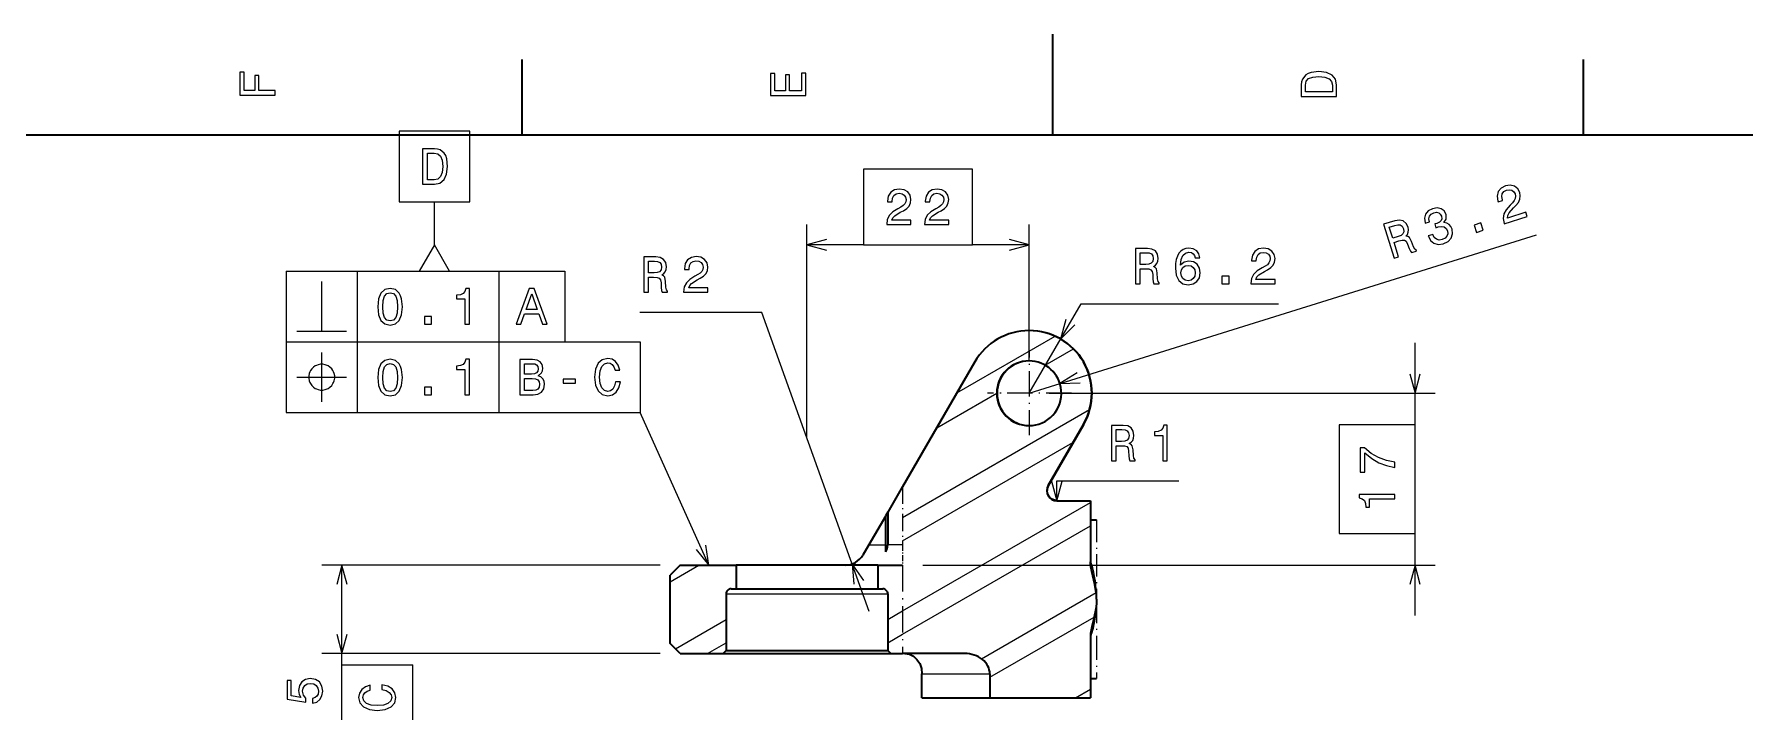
# Model space of a CAD drawing. Extents: x 0 to 420, y 0 to 297.
# Drawn here: x 109.2 to 278.5, y 230 to 297 of the extents above; entities that cross this region are included whole.
import ezdxf

# ---------------------------------------------------------------- set-up
doc = ezdxf.new("R2010")
doc.units = 0
doc.linetypes.add('DASHDOT', pattern=[18.5, 12, -3, 0.5, -3])

msp = doc.modelspace()

# ---------------------------------------------------------------- linework, layer by layer
at = {"color": 7, "lineweight": 35, "ltscale": 0.25}
msp.add_line((210, 287), (210, 297), dxfattribs=at)
at = {"color": 7, "lineweight": 35, "ltscale": 0.1875}
for p, q in [((157.5, 287), (157.5, 294.5)), ((262.5, 287), (262.5, 294.5))]:
    msp.add_line(p, q, dxfattribs=at)
at = {"color": 7, "lineweight": 35}
msp.add_line((410, 287), (10, 287), dxfattribs=at)
at = {"color": 7, "lineweight": 13, "ltscale": 0.10613}
msp.add_line((148.838898, 276.168488), (148.838898, 280.413696), dxfattribs=at)
at = {"color": 230, "lineweight": 13}
msp.add_line((185.68222, 257.016266), (185.68222, 278.156219), dxfattribs=at)
at = {"color": 230, "lineweight": 13, "ltscale": 0.336939}
msp.add_line((207.6577, 264.67865), (207.6577, 278.156219), dxfattribs=at)
at = {"color": 230, "lineweight": 13, "ltscale": 0.140043}
for p, q in [((191.283936, 276.156219), (185.68222, 276.156219)), ((207.6577, 276.156219), (202.055984, 276.156219))]:
    msp.add_line(p, q, dxfattribs=at)
at = {"color": 7, "lineweight": 13}
for p, q in [((207.658234, 261.478668), (257.864441, 277.157501)), ((134.182922, 273.570435), (161.72702, 273.570435)), ((191.848969, 239.884415), (181.232468, 269.475372)), ((134.182922, 266.570435), (169.199051, 266.570435)), ((209.6577, 261.478668), (247.835342, 261.478668)), ((134.182922, 259.570435), (169.199051, 259.570435)), ((195.149948, 249.179169), (213.639954, 259.85437)), ((195.149948, 239.941574), (213.722687, 250.664536)), ((195.149948, 237.632172), (213.722687, 248.355133)), ((171.149948, 244.471268), (137.687347, 244.471268)), ((139.687347, 219.339386), (139.687347, 244.471268)), ((197.149948, 244.471268), (247.835342, 244.471268)), ((171.149948, 235.721268), (137.687347, 235.721268)), ((139.6828, 199.586685), (139.6828, 234.602814)), ((146.6828, 199.586685), (146.6828, 234.602829))]:
    msp.add_line(p, q, dxfattribs=at)
at = {"color": 7, "lineweight": 13, "ltscale": 0.175}
for p, q in [((134.182922, 273.570435), (134.182922, 266.570435)), ((141.182922, 273.570435), (141.182922, 266.570435)), ((155.190994, 273.570435), (155.190994, 266.570435)), ((161.72702, 273.570435), (161.727005, 266.570435)), ((134.182922, 266.570435), (134.182922, 259.570435)), ((141.182922, 266.570435), (141.182922, 259.570435)), ((155.190994, 266.570435), (155.190994, 259.570435)), ((169.199051, 266.570435), (169.199051, 259.570435)), ((139.6828, 234.602814), (146.6828, 234.602829))]:
    msp.add_line(p, q, dxfattribs=at)
at = {"color": 7, "lineweight": 13, "ltscale": 0.301801}
for p, q in [((181.232468, 269.475372), (169.160416, 269.475372)), ((210.410538, 252.802048), (222.482574, 252.802032))]:
    msp.add_line(p, q, dxfattribs=at)
at = {"color": 7, "lineweight": 13, "ltscale": 0.255511}
msp.add_line((207.657852, 261.477905), (212.798141, 270.311646), dxfattribs=at)
at = {"color": 7, "lineweight": 13, "ltscale": 0.488602}
msp.add_line((212.798141, 270.311646), (232.342224, 270.311646), dxfattribs=at)
at = {"color": 7, "lineweight": 35, "ltscale": 0.000827}
msp.add_line((207.690582, 267.67868), (207.657501, 267.67868), dxfattribs=at)
at = {"color": 7, "lineweight": 13, "ltscale": 0.280157}
msp.add_line((200.520142, 261.517242), (210.225052, 267.120392), dxfattribs=at)
at = {"color": 7, "lineweight": 13, "ltscale": 0.080501}
msp.add_line((209.2547, 264.250763), (212.04332, 265.860779), dxfattribs=at)
at = {"color": 7, "lineweight": 13, "ltscale": 0.202942}
for p, q in [((245.835342, 258.360992), (245.835342, 266.478668)), ((245.835342, 239.471268), (245.835342, 247.588943))]:
    msp.add_line(p, q, dxfattribs=at)
at = {"color": 7, "lineweight": 35, "ltscale": 0.356867}
msp.add_line((202.287811, 264.578674), (195.149948, 252.216721), dxfattribs=at)
at = {"color": 7, "linetype": 'DASHDOT', "lineweight": 13, "ltscale": 0.208}
msp.add_line((207.690781, 257.318665), (207.690781, 265.638672), dxfattribs=at)
at = {"color": 7, "lineweight": 13, "ltscale": 0.171415}
msp.add_line((198.519852, 258.052979), (204.457855, 261.481293), dxfattribs=at)
at = {"color": 7, "linetype": 'DASHDOT', "lineweight": 13, "ltscale": 0.207985}
msp.add_line((211.850464, 261.478668), (203.531082, 261.478668), dxfattribs=at)
at = {"color": 7, "lineweight": 35, "ltscale": 0.174144}
msp.add_line((209.544434, 252.346268), (213.027573, 258.378662), dxfattribs=at)
at = {"color": 7, "lineweight": 35, "ltscale": 0.174136}
msp.add_line((209.577148, 252.346268), (213.059616, 258.378662), dxfattribs=at)
at = {"color": 7, "lineweight": 13, "ltscale": 0.000801}
msp.add_line((213.059616, 258.378662), (213.027573, 258.378662), dxfattribs=at)
at = {"color": 7, "lineweight": 13, "ltscale": 0.486397}
msp.add_line((195.149948, 246.869766), (211.999237, 256.597717), dxfattribs=at)
at = {"color": 7, "lineweight": 35, "ltscale": 0.073773}
msp.add_line((195.149948, 252.263824), (193.674591, 249.708176), dxfattribs=at)
at = {"color": 7, "linetype": 'DASHDOT', "lineweight": 13, "ltscale": 0.144814}
msp.add_line((195.149948, 252.263824), (195.149948, 246.471268), dxfattribs=at)
at = {"color": 7, "lineweight": 13, "ltscale": 0.000818}
msp.add_line((209.577148, 252.346268), (209.544434, 252.346268), dxfattribs=at)
at = {"color": 7, "lineweight": 13, "ltscale": 0.048895}
msp.add_line((210.410538, 250.846268), (210.410538, 252.802048), dxfattribs=at)
at = {"color": 7, "lineweight": 35, "ltscale": 0.082804}
msp.add_line((210.410538, 250.846268), (213.722687, 250.846268), dxfattribs=at)
at = {"color": 7, "lineweight": 35, "ltscale": 0.150999}
for p, q in [((213.722687, 250.846268), (213.722687, 244.80632)), ((213.722687, 237.386215), (213.722687, 231.346268))]:
    msp.add_line(p, q, dxfattribs=at)
at = {"color": 7, "lineweight": 35, "ltscale": 0.083466}
msp.add_line((193.475143, 249.362686), (191.805939, 246.471268), dxfattribs=at)
at = {"color": 7, "lineweight": 35, "ltscale": 0.009939}
msp.add_line((193.674591, 249.708176), (193.474579, 249.364594), dxfattribs=at)
at = {"color": 7, "lineweight": 35, "ltscale": 0.089313}
msp.add_line((193.474579, 245.792068), (193.474579, 249.364594), dxfattribs=at)
at = {"color": 7, "lineweight": 35, "ltscale": 0.080923}
msp.add_line((193.674591, 249.708176), (193.674591, 246.471268), dxfattribs=at)
at = {"color": 7, "lineweight": 35, "ltscale": 0.015543}
for p, q in [((213.722672, 248.946274), (214.344391, 248.946274)), ((213.722672, 233.246262), (214.344391, 233.246262))]:
    msp.add_line(p, q, dxfattribs=at)
at = {"color": 7, "linetype": 'DASHDOT', "lineweight": 13, "ltscale": 0.183726}
msp.add_line((214.344391, 248.946274), (214.344391, 241.597244), dxfattribs=at)
at = {"color": 7, "lineweight": 35, "ltscale": 0.028914}
msp.add_line((191.805939, 246.471268), (191.224915, 245.471268), dxfattribs=at)
at = {"color": 7, "lineweight": 13, "ltscale": 0.04173}
msp.add_line((191.805939, 246.471268), (193.475143, 246.471268), dxfattribs=at)
at = {"color": 7, "lineweight": 13, "ltscale": 0.036884}
msp.add_line((195.149948, 246.471268), (193.674591, 246.471268), dxfattribs=at)
at = {"color": 7, "linetype": 'DASHDOT', "lineweight": 13, "ltscale": 0.05}
msp.add_line((195.149948, 246.471268), (195.149948, 244.471268), dxfattribs=at)
at = {"color": 7, "lineweight": 35, "ltscale": 0.035355}
for p, q in [((173.149948, 244.471268), (172.149948, 243.471268)), ((173.149948, 235.721268), (172.149948, 236.721268))]:
    msp.add_line(p, q, dxfattribs=at)
at = {"color": 7, "lineweight": 13, "ltscale": 0.082147}
msp.add_line((172.149948, 242.828323), (174.995621, 244.471268), dxfattribs=at)
at = {"color": 7, "lineweight": 35, "ltscale": 0.138307}
msp.add_line((173.149948, 244.471268), (178.68222, 244.471268), dxfattribs=at)
at = {"color": 7, "lineweight": 35, "ltscale": 0.177439}
for p, q in [((185.77977, 244.471268), (178.68222, 244.471268)), ((178.68222, 242.121262), (185.77977, 242.121262))]:
    msp.add_line(p, q, dxfattribs=at)
at = {"color": 7, "lineweight": 35, "ltscale": 0.05875}
for p, q in [((178.68222, 244.471268), (178.68222, 242.121262)), ((192.68222, 244.471268), (192.68222, 242.121262))]:
    msp.add_line(p, q, dxfattribs=at)
at = {"color": 7, "lineweight": 35, "ltscale": 0.172561}
for p, q in [((192.68222, 244.471268), (185.77977, 244.471268)), ((185.77977, 242.121262), (192.68222, 242.121262))]:
    msp.add_line(p, q, dxfattribs=at)
at = {"color": 7, "lineweight": 35, "ltscale": 0.061693}
msp.add_line((192.68222, 244.471268), (195.149948, 244.471268), dxfattribs=at)
at = {"color": 7, "linetype": 'DASHDOT', "lineweight": 13, "ltscale": 0.21875}
msp.add_line((195.149948, 244.471268), (195.149948, 235.721268), dxfattribs=at)
at = {"color": 7, "lineweight": 35, "ltscale": 0.16875}
msp.add_line((172.149948, 236.721268), (172.149948, 243.471268), dxfattribs=at)
at = {"color": 7, "lineweight": 35, "ltscale": 0.01252}
msp.add_line((178.181427, 242.121262), (178.68222, 242.121262), dxfattribs=at)
at = {"color": 7, "lineweight": 35, "ltscale": 0.012516}
msp.add_line((192.68222, 242.121262), (193.182877, 242.121262), dxfattribs=at)
at = {"color": 7, "lineweight": 35, "ltscale": 0.14}
for p, q in [((177.68222, 241.621262), (177.68222, 236.021271)), ((193.68222, 241.621262), (193.68222, 236.021271))]:
    msp.add_line(p, q, dxfattribs=at)
at = {"color": 7, "lineweight": 13, "ltscale": 0.202787}
msp.add_line((177.68222, 241.621262), (185.793701, 241.621262), dxfattribs=at)
at = {"color": 7, "lineweight": 13, "ltscale": 0.197213}
msp.add_line((185.793701, 241.621262), (193.68222, 241.621262), dxfattribs=at)
at = {"color": 7, "lineweight": 13, "ltscale": 0.327514}
msp.add_line((202.950394, 235.20755), (214.295822, 241.757843), dxfattribs=at)
at = {"color": 7, "linetype": 'DASHDOT', "lineweight": 13, "ltscale": 0.012524}
msp.add_line((214.344391, 241.597244), (214.344391, 241.096283), dxfattribs=at)
at = {"color": 7, "linetype": 'DASHDOT', "lineweight": 13, "ltscale": 0.19625}
msp.add_line((214.344391, 241.096283), (214.344391, 233.246277), dxfattribs=at)
at = {"color": 7, "lineweight": 13, "ltscale": 0.144675}
msp.add_line((172.670532, 236.200684), (177.68222, 239.094177), dxfattribs=at)
at = {"color": 7, "lineweight": 13, "ltscale": 0.04237}
for p, q in [((193.68222, 239.094177), (195.149948, 239.941574)), ((193.68222, 236.784775), (195.149948, 237.632172))]:
    msp.add_line(p, q, dxfattribs=at)
at = {"color": 7, "lineweight": 13, "ltscale": 0.297544}
msp.add_line((203.775299, 233.374405), (214.082535, 239.325302), dxfattribs=at)
at = {"color": 7, "lineweight": 35, "ltscale": 0.105807}
msp.add_line((173.149948, 235.721268), (177.382217, 235.721268), dxfattribs=at)
at = {"color": 7, "lineweight": 13, "ltscale": 0.053175}
msp.add_line((175.840179, 235.721268), (177.68222, 236.784775), dxfattribs=at)
at = {"color": 7, "lineweight": 35, "ltscale": 0.010607}
for p, q in [((177.68222, 236.021271), (177.382217, 235.721268)), ((193.68222, 236.021271), (193.982224, 235.721268))]:
    msp.add_line(p, q, dxfattribs=at)
at = {"color": 7, "lineweight": 35, "ltscale": 0.210392}
msp.add_line((177.382217, 235.721268), (185.797882, 235.721268), dxfattribs=at)
at = {"color": 7, "lineweight": 35, "ltscale": 0.202787}
msp.add_line((177.68222, 236.021271), (185.793701, 236.021271), dxfattribs=at)
at = {"color": 7, "lineweight": 35, "ltscale": 0.197213}
msp.add_line((185.793701, 236.021271), (193.68222, 236.021271), dxfattribs=at)
at = {"color": 7, "lineweight": 35, "ltscale": 0.204609}
msp.add_line((185.797882, 235.721268), (193.982224, 235.721268), dxfattribs=at)
at = {"color": 7, "lineweight": 35, "ltscale": 0.029193}
msp.add_line((193.982224, 235.721268), (195.149948, 235.721268), dxfattribs=at)
at = {"color": 7, "lineweight": 35, "ltscale": 0.153463}
msp.add_line((201.288452, 235.721268), (195.149948, 235.721268), dxfattribs=at)
at = {"color": 7, "lineweight": 35, "ltscale": 0.059375}
for p, q in [((197.05896, 231.346268), (197.05896, 233.721268)), ((203.775299, 233.721268), (203.775299, 231.346268))]:
    msp.add_line(p, q, dxfattribs=at)
at = {"color": 7, "lineweight": 13, "ltscale": 0.167908}
msp.add_line((197.05896, 233.721268), (203.775299, 233.721268), dxfattribs=at)
at = {"color": 7, "lineweight": 13, "ltscale": 0.042153}
msp.add_line((212.262451, 231.346268), (213.722687, 232.189331), dxfattribs=at)
at = {"color": 7, "lineweight": 35, "ltscale": 0.167908}
msp.add_line((197.05896, 231.346268), (203.775299, 231.346268), dxfattribs=at)
at = {"color": 7, "lineweight": 35, "ltscale": 0.248685}
msp.add_line((203.775299, 231.346268), (213.722687, 231.346268), dxfattribs=at)
at = {"color": 7, "lineweight": 13}
for points in [[(133.083206, 290.966156), (133.083206, 291.43515), (131.474411, 291.43515), (131.474411, 292.907776), (131.055832, 292.907776), (131.055832, 291.43515), (130.006836, 291.43515), (130.006836, 293.245697), (129.583206, 293.245697), (129.583206, 290.966156)], [(185.583206, 290.940918), (185.583206, 293.159943), (185.159576, 293.159943), (185.159576, 291.404907), (183.974411, 291.404907), (183.974411, 292.968292), (183.555832, 292.968292), (183.555832, 291.404907), (182.506836, 291.404907), (182.506836, 293.119598), (182.083206, 293.119598), (182.083206, 290.940918)], [(234.583206, 291.994965), (234.583206, 290.829987), (238.083206, 290.829987), (238.083206, 291.994965), (237.97226, 292.544678), (237.634354, 292.953186), (237.084641, 293.205353), (236.333206, 293.296112), (235.566635, 293.215424), (235.264038, 293.114563), (235.021973, 292.973358), (234.694153, 292.56485), (234.613464, 292.297546)], [(235.001801, 291.959656), (235.077438, 292.342957), (235.309433, 292.605194), (235.722977, 292.761536), (236.333206, 292.811951), (236.923264, 292.7565), (237.336807, 292.600159), (237.583923, 292.332855), (237.664612, 291.959656), (237.664612, 291.299011), (235.001801, 291.299011)], [(145.338898, 287.413696), (145.338898, 280.413696), (152.338898, 280.413696), (152.338898, 287.413696)], [(148.833847, 285.663696), (147.668869, 285.663696), (147.668869, 282.163696), (148.833847, 282.163696), (149.38356, 282.274658), (149.792068, 282.612549), (150.04422, 283.162262), (150.13501, 283.913696), (150.054306, 284.680267), (149.953445, 284.98288), (149.812241, 285.224945), (149.403732, 285.552765), (149.136444, 285.633453)], [(148.798553, 285.245117), (149.181839, 285.169464), (149.444077, 284.9375), (149.600418, 284.523926), (149.650848, 283.913696), (149.595383, 283.323639), (149.439041, 282.910095), (149.171753, 282.662994), (148.798553, 282.582306), (148.137878, 282.582306), (148.137878, 285.245117)], [(254.644653, 278.247253), (256.940887, 278.964355), (256.811615, 279.378357), (254.99675, 278.811584), (255.027191, 279.069397), (255.141861, 279.311279), (255.569473, 279.819946), (255.808395, 280.05304), (256.061462, 280.359283), (256.212555, 280.670624), (256.253845, 280.995239), (256.201263, 281.332794), (255.993134, 281.711609), (255.667664, 281.958679), (255.257919, 282.052643), (254.787674, 281.985016), (254.351089, 281.758881), (254.070328, 281.422882), (253.956818, 280.99118), (254.028625, 280.49054), (254.049667, 280.423126), (254.487747, 280.559937), (254.475723, 280.59845), (254.416809, 280.939331), (254.471619, 281.220612), (254.630524, 281.439301), (254.888382, 281.577942), (255.182617, 281.617004), (255.4272, 281.56131), (255.620621, 281.415649), (255.742432, 281.194794), (255.777878, 280.96283), (255.745041, 280.746521), (255.64212, 280.53476), (255.475403, 280.324188), (255.239487, 280.081451), (254.860931, 279.635651), (254.627991, 279.214203), (254.550873, 278.767456), (254.640137, 278.261688)], [(247.146057, 277.057312), (247.156586, 277.023621), (247.37793, 276.58551), (247.712433, 276.30957), (248.137817, 276.199371), (248.635132, 276.264862), (249.110229, 276.503052), (249.419571, 276.832123), (249.555038, 277.244263), (249.506378, 277.70459), (249.379181, 277.976593), (249.201111, 278.174591), (248.972183, 278.298584), (248.700531, 278.356384), (248.932251, 278.714081), (248.913681, 279.162628), (248.724213, 279.515594), (248.428513, 279.734955), (248.035919, 279.807831), (247.55423, 279.726105), (247.145035, 279.513763), (246.879013, 279.198242), (246.767624, 278.79361), (246.83522, 278.323364), (246.845749, 278.289673), (247.274185, 278.423462), (247.216492, 278.743591), (247.272491, 279.00412), (247.432587, 279.202026), (247.701584, 279.338867), (247.963928, 279.37854), (248.178436, 279.334564), (248.340271, 279.205475), (248.452744, 278.997559), (248.483078, 278.748138), (248.41716, 278.553223), (248.245041, 278.393799), (247.97966, 278.279205), (247.790421, 278.225403), (247.90918, 277.845093), (248.142059, 277.928375), (248.458862, 277.979767), (248.721207, 277.934906), (248.914627, 277.789246), (249.039429, 277.558777), (249.073669, 277.263031), (248.998718, 277.012421), (248.817856, 276.813293), (248.537735, 276.678253), (248.219421, 276.631683), (247.952881, 276.70697), (247.741119, 276.89444), (247.588943, 277.195618)], [(243.760864, 274.848358), (244.208557, 274.988159), (243.768082, 276.398651), (244.225403, 276.541473), (244.566895, 276.632263), (244.799759, 276.631012), (244.964905, 276.50824), (245.10173, 276.239258), (245.261108, 275.813507), (245.378693, 275.538513), (245.489075, 275.388062), (245.994537, 275.545898), (245.965973, 275.63739), (245.813156, 275.737579), (245.696472, 275.975891), (245.4944, 276.504517), (245.287781, 276.87854), (245.137985, 276.969116), (244.936111, 277.00647), (245.091095, 277.186951), (245.173264, 277.397522), (245.193771, 277.636383), (245.142975, 277.900543), (244.949295, 278.283875), (244.662033, 278.527039), (244.287186, 278.610748), (243.834381, 278.538025), (242.717545, 278.18924)], [(243.837006, 278.089752), (244.139679, 278.152557), (244.375244, 278.125732), (244.557831, 277.997833), (244.683838, 277.746613), (244.7229, 277.452362), (244.645538, 277.243286), (244.451157, 277.087494), (244.155396, 276.968689), (243.640305, 276.807831), (243.29303, 277.919861)], [(251.920914, 277.396667), (252.585236, 277.604126), (252.361237, 278.321381), (251.696915, 278.113922)], [(150.338898, 273.570404), (148.838898, 276.168488), (147.338898, 273.570404)], [(224.562546, 274.868561), (224.466721, 275.277069), (224.244827, 275.579681), (223.901886, 275.771301), (223.458084, 275.836884), (223.160522, 275.801575), (222.90332, 275.70575), (222.676376, 275.549408), (222.484741, 275.327515), (222.333435, 275.05014), (222.222488, 274.712219), (222.151886, 274.313812), (222.131714, 273.86496), (222.212402, 273.148834), (222.459518, 272.629364), (222.857941, 272.316711), (223.402603, 272.210785), (223.8918, 272.301575), (224.264999, 272.538605), (224.507065, 272.911804), (224.592804, 273.385864), (224.507065, 273.86496), (224.275085, 274.233124), (223.917007, 274.465118), (223.473206, 274.545807), (222.994095, 274.444946), (222.636032, 274.157471), (222.711685, 274.712219), (222.873062, 275.110657), (223.120178, 275.347687), (223.46312, 275.428375), (223.715286, 275.388031), (223.906921, 275.282104), (224.033005, 275.105591), (224.098572, 274.868561)], [(229.593674, 272.311646), (231.999283, 272.311646), (231.999283, 272.745361), (230.097992, 272.745361), (230.203903, 272.982391), (230.385452, 273.179077), (230.945251, 273.53717), (231.242798, 273.688446), (231.575653, 273.905304), (231.812683, 274.157471), (231.948853, 274.455017), (231.999283, 274.792938), (231.913559, 275.216553), (231.676514, 275.549408), (231.313416, 275.76123), (230.844391, 275.836884), (230.360245, 275.751129), (229.992081, 275.514099), (229.755051, 275.135864), (229.674362, 274.636597), (229.674362, 274.565979), (230.133301, 274.565979), (230.133301, 274.606323), (230.17868, 274.949249), (230.31485, 275.201416), (230.531708, 275.362793), (230.819168, 275.418274), (231.111679, 275.367859), (231.328537, 275.24176), (231.469742, 275.045074), (231.520187, 274.797974), (231.484879, 274.565979), (231.389053, 274.369293), (231.227676, 274.197815), (231.005768, 274.046539), (230.708221, 273.885132), (230.213989, 273.572449), (229.865997, 273.239624), (229.659225, 272.836151), (229.593674, 272.326782)], [(169.553787, 271.475372), (170.022812, 271.475372), (170.022812, 272.953033), (170.501923, 272.953033), (170.854935, 272.937897), (171.076843, 272.86731), (171.197876, 272.700867), (171.248306, 272.40332), (171.273529, 271.949432), (171.303787, 271.651886), (171.364304, 271.475372), (171.893845, 271.475372), (171.893845, 271.571198), (171.777847, 271.712402), (171.737503, 271.97464), (171.702209, 272.53949), (171.61647, 272.958099), (171.500473, 273.089203), (171.318924, 273.185028), (171.520645, 273.311096), (171.661865, 273.48761), (171.75264, 273.709534), (171.782898, 273.976807), (171.712296, 274.400452), (171.510559, 274.71817), (171.177704, 274.909821), (170.723816, 274.975372), (169.553787, 274.975372)], [(170.592697, 274.546692), (170.90033, 274.516449), (171.117188, 274.420624), (171.253357, 274.24411), (171.298752, 273.966736), (171.248306, 273.674225), (171.112152, 273.497711), (170.880157, 273.406921), (170.562439, 273.381714), (170.022812, 273.381714), (170.022812, 274.546692)], [(173.483902, 271.475372), (175.889526, 271.475372), (175.889526, 271.909088), (173.98822, 271.909088), (174.094131, 272.146118), (174.275696, 272.342804), (174.835495, 272.700867), (175.133041, 272.852173), (175.465897, 273.069031), (175.702927, 273.321198), (175.839096, 273.618744), (175.889526, 273.956635), (175.803787, 274.38028), (175.566757, 274.713135), (175.203644, 274.924927), (174.734619, 275.00058), (174.250473, 274.914856), (173.882324, 274.677826), (173.645279, 274.299591), (173.56459, 273.800293), (173.56459, 273.729706), (174.023529, 273.729706), (174.023529, 273.77005), (174.068924, 274.112976), (174.205078, 274.365143), (174.421936, 274.52652), (174.709412, 274.582001), (175.001907, 274.531555), (175.218781, 274.405487), (175.359985, 274.208801), (175.410416, 273.9617), (175.375107, 273.729706), (175.279297, 273.53302), (175.117905, 273.361542), (174.896011, 273.210236), (174.59845, 273.048859), (174.104218, 272.736176), (173.756241, 272.40332), (173.549469, 271.999878), (173.483902, 271.490509)], [(218.191513, 272.311646), (218.660522, 272.311646), (218.660522, 273.789307), (219.139633, 273.789307), (219.492661, 273.7742), (219.714569, 273.703583), (219.835602, 273.53717), (219.886032, 273.239624), (219.911255, 272.785706), (219.941513, 272.488159), (220.002029, 272.311646), (220.53157, 272.311646), (220.53157, 272.407471), (220.415573, 272.548676), (220.375229, 272.810944), (220.33992, 273.375763), (220.254181, 273.794373), (220.138199, 273.925476), (219.956635, 274.021301), (220.158371, 274.1474), (220.299576, 274.323914), (220.39035, 274.545807), (220.420609, 274.81311), (220.350006, 275.236725), (220.148285, 275.554443), (219.81543, 275.746094), (219.361542, 275.811646), (218.191513, 275.811646)], [(219.230408, 275.382996), (219.538055, 275.352722), (219.754913, 275.256897), (219.891083, 275.080383), (219.936462, 274.803009), (219.886032, 274.510498), (219.749863, 274.333984), (219.517883, 274.243225), (219.20015, 274.217987), (218.660522, 274.217987), (218.660522, 275.382996)], [(224.103607, 273.380829), (224.048141, 273.06308), (223.906921, 272.821014), (223.679977, 272.659637), (223.397552, 272.609192), (223.100006, 272.659637), (222.873062, 272.815979), (222.726807, 273.058044), (222.681427, 273.375763), (222.731857, 273.688446), (222.873062, 273.925476), (223.105057, 274.076782), (223.417725, 274.132263), (223.690063, 274.076782), (223.906921, 273.930542), (224.048141, 273.693512)], [(226.740204, 272.311646), (227.436172, 272.311646), (227.436172, 273.06308), (226.740204, 273.06308)], [(138.966263, 263.070435), (138.966263, 263.187103), (138.907928, 263.420441), (138.849594, 263.595428), (138.79126, 263.712097), (138.674591, 263.887115), (138.499588, 264.062103), (138.324585, 264.178772), (138.207916, 264.237091), (138.032928, 264.295441), (137.799591, 264.35376), (137.682922, 264.35376), (137.566254, 264.35376), (137.332916, 264.295441), (137.157928, 264.237091), (137.04126, 264.178772), (136.866257, 264.062103), (136.691254, 263.887115), (136.574585, 263.712097), (136.516251, 263.595428), (136.457916, 263.420441), (136.399582, 263.187103), (136.399582, 263.070435), (136.399582, 262.953766), (136.457916, 262.720428), (136.516251, 262.545441), (136.574585, 262.428772), (136.691254, 262.253754), (136.866257, 262.078766), (137.04126, 261.962097), (137.157928, 261.903778), (137.332916, 261.845428), (137.566254, 261.787109), (137.682922, 261.787109), (137.799591, 261.787109), (138.032928, 261.845428), (138.207916, 261.903778), (138.324585, 261.962097), (138.499588, 262.078766), (138.674591, 262.253754), (138.79126, 262.428772), (138.849594, 262.545441), (138.907928, 262.720428), (138.966263, 262.953766)], [(215.803909, 254.802048), (216.272934, 254.802048), (216.272934, 256.279694), (216.752029, 256.279694), (217.105057, 256.264587), (217.326965, 256.19397), (217.447998, 256.027557), (217.498428, 255.729996), (217.523651, 255.276108), (217.553909, 254.978546), (217.614426, 254.802048), (218.143967, 254.802048), (218.143967, 254.897858), (218.027969, 255.039078), (217.987625, 255.301315), (217.952316, 255.866165), (217.866592, 256.28476), (217.750595, 256.415863), (217.569031, 256.511688), (217.770767, 256.637787), (217.911972, 256.814301), (218.002762, 257.036194), (218.03302, 257.303467), (217.962402, 257.727112), (217.760681, 258.04483), (217.427826, 258.236481), (216.973938, 258.302032), (215.803909, 258.302032)], [(216.842819, 257.873352), (217.150452, 257.843109), (217.36731, 257.747284), (217.503479, 257.57077), (217.548859, 257.293396), (217.498428, 257.000885), (217.362259, 256.824371), (217.13028, 256.733582), (216.812561, 256.708374), (216.272934, 256.708374), (216.272934, 257.873352)], [(220.873795, 254.802048), (221.332718, 254.802048), (221.332718, 258.327271), (220.989792, 258.327271), (220.899002, 258.019623), (220.717453, 257.812836), (220.440079, 257.691803), (220.056793, 257.651459), (220.056793, 257.293396), (220.873795, 257.293396)], [(238.335342, 247.588943), (245.835342, 247.588943), (245.835342, 258.360992), (238.335342, 258.360992)], [(243.835342, 254.141968), (243.835342, 254.651337), (243.003204, 254.817764), (242.226547, 255.110275), (241.505371, 255.523819), (240.829575, 256.063446), (240.41098, 256.063446), (240.41098, 253.662857), (240.869919, 253.662857), (240.869919, 255.579285), (241.550751, 255.024536), (242.261856, 254.605942), (243.018341, 254.313446)], [(243.835342, 251.016174), (243.835342, 251.475113), (240.31012, 251.475113), (240.31012, 251.132172), (240.617752, 251.041397), (240.824524, 250.859833), (240.945572, 250.582458), (240.985916, 250.199173), (241.343979, 250.199173), (241.343979, 251.016174)], [(136.774521, 230.814743), (137.188065, 230.92569), (137.510834, 231.172806), (137.712555, 231.535919), (137.788208, 231.999893), (137.697433, 232.509262), (137.450317, 232.907684), (137.056946, 233.159836), (136.552612, 233.255661), (136.083603, 233.169922), (135.715439, 232.927856), (135.478409, 232.549606), (135.39267, 232.060425), (135.453201, 231.682175), (135.619629, 231.389664), (134.676544, 231.530884), (134.676544, 233.064026), (134.263, 233.064026), (134.263, 231.192978), (136.118896, 230.915604), (136.118896, 231.319061), (135.881866, 231.611572), (135.796143, 231.984772), (135.851608, 232.307541), (136.013, 232.554657), (136.260117, 232.710999), (136.577835, 232.766464), (136.895554, 232.710999), (137.14267, 232.549606), (137.299011, 232.30249), (137.354492, 231.984772), (137.319183, 231.717484), (137.203201, 231.510712), (137.021637, 231.359406), (136.774521, 231.283768)]]:
    msp.add_lwpolyline(points, close=True, dxfattribs=at)
at = {"color": 230, "lineweight": 13}
for points in [[(191.283936, 283.656219), (191.283936, 276.156219), (202.055984, 276.156219), (202.055984, 283.656219)], [(193.571396, 278.156219), (195.97702, 278.156219), (195.97702, 278.589935), (194.075729, 278.589935), (194.181625, 278.826965), (194.36319, 279.023651), (194.922989, 279.381744), (195.220535, 279.53302), (195.553391, 279.749878), (195.790421, 280.002045), (195.92659, 280.299591), (195.97702, 280.637482), (195.891281, 281.061127), (195.654251, 281.393982), (195.291138, 281.605804), (194.822113, 281.681427), (194.337967, 281.595703), (193.969818, 281.358673), (193.732788, 280.980438), (193.652084, 280.48114), (193.652084, 280.410553), (194.111023, 280.410553), (194.111023, 280.450897), (194.156418, 280.793823), (194.292587, 281.04599), (194.509445, 281.207367), (194.796906, 281.262848), (195.089417, 281.212433), (195.306274, 281.086334), (195.447479, 280.889648), (195.49791, 280.642548), (195.462616, 280.410553), (195.366791, 280.213867), (195.205399, 280.042389), (194.983505, 279.891083), (194.685959, 279.729706), (194.191711, 279.417023), (193.843735, 279.084167), (193.636963, 278.680725), (193.571396, 278.171356)], [(197.307419, 278.156219), (199.713043, 278.156219), (199.713043, 278.589935), (197.811752, 278.589935), (197.917648, 278.826965), (198.099213, 279.023651), (198.659012, 279.381744), (198.956558, 279.53302), (199.289413, 279.749878), (199.526443, 280.002045), (199.662613, 280.299591), (199.713043, 280.637482), (199.627304, 281.061127), (199.390274, 281.393982), (199.027161, 281.605804), (198.558136, 281.681427), (198.07399, 281.595703), (197.705841, 281.358673), (197.468811, 280.980438), (197.388107, 280.48114), (197.388107, 280.410553), (197.847046, 280.410553), (197.847046, 280.450897), (197.892441, 280.793823), (198.02861, 281.04599), (198.245468, 281.207367), (198.532928, 281.262848), (198.825439, 281.212433), (199.042297, 281.086334), (199.183502, 280.889648), (199.233932, 280.642548), (199.198639, 280.410553), (199.102814, 280.213867), (198.941422, 280.042389), (198.719528, 279.891083), (198.421982, 279.729706), (197.927734, 279.417023), (197.579758, 279.084167), (197.372986, 278.680725), (197.307419, 278.171356)]]:
    msp.add_lwpolyline(points, close=True, dxfattribs=at)
for points in [[(187.614075, 276.673859), (185.68222, 276.156219), (187.614075, 275.63858)], [(205.725845, 275.63858), (207.6577, 276.156219), (205.725845, 276.673859)]]:
    msp.add_lwpolyline(points, dxfattribs=at)
at = {"color": 7, "lineweight": 13}
for points in [[(137.682922, 267.620422), (137.682922, 270.070435), (137.682922, 272.520447)], [(135.232925, 267.620422), (137.682922, 267.620422), (140.132919, 267.620422)], [(211.300659, 268.767395), (210.776459, 266.837311), (212.195465, 268.246735)], [(137.682922, 260.620422), (137.682922, 263.070435), (137.682922, 265.520447)], [(135.232925, 263.070435), (137.682922, 263.070435), (140.132919, 263.070435)], [(212.402252, 263.502441), (210.71254, 262.432465), (212.710861, 262.514252)], [(245.317703, 263.410522), (245.835342, 261.478668), (246.352982, 263.410522)], [(175.988602, 244.471283), (169.199051, 259.570435)], [(209.892899, 252.778122), (210.410538, 250.846268), (210.928177, 252.778122)], [(174.724228, 246.02092), (175.988602, 244.471283), (175.668427, 246.445496)], [(140.204987, 242.539413), (139.687347, 244.471268), (139.169708, 242.539413)], [(191.300079, 242.947128), (190.160477, 244.590683), (190.325623, 242.597519)], [(246.352982, 242.539413), (245.835342, 244.471268), (245.317703, 242.539413)], [(139.169708, 237.653122), (139.687347, 235.721268), (140.204987, 237.653122)]]:
    msp.add_lwpolyline(points, dxfattribs=at)
at = {"color": 7, "lineweight": 5}
for points in [[(143.235519, 270.03009), (143.311157, 269.238312), (143.548203, 268.673462), (143.926437, 268.330536), (144.450928, 268.219574), (144.970383, 268.330536), (145.348633, 268.673462), (145.580612, 269.238312), (145.661316, 270.03009), (145.580612, 270.816833), (145.484802, 271.129517), (145.348633, 271.386719), (144.970383, 271.729645), (144.450928, 271.845642), (143.926437, 271.729645), (143.548203, 271.381683), (143.311157, 270.816833)], [(143.719666, 270.03009), (143.76001, 270.64032), (143.886093, 271.079071), (144.113037, 271.336273), (144.450928, 271.427063), (144.783783, 271.336273), (145.010727, 271.079071), (145.13681, 270.64032), (145.177155, 270.03009), (145.13681, 269.414825), (145.010727, 268.976044), (144.783783, 268.718842), (144.450928, 268.633118), (144.113037, 268.718842), (143.886093, 268.976044), (143.76001, 269.414825)], [(151.832199, 268.320435), (152.291138, 268.320435), (152.291138, 271.845642), (151.948196, 271.845642), (151.857422, 271.538025), (151.675858, 271.331238), (151.398483, 271.210205), (151.015198, 271.169861), (151.015198, 270.811798), (151.832199, 270.811798)], [(156.925858, 268.320435), (157.389847, 268.320435), (157.757996, 269.349243), (159.154968, 269.349243), (159.523132, 268.320435), (159.997192, 268.320435), (158.716217, 271.82547), (158.201797, 271.82547)], [(157.919388, 269.777924), (158.459, 271.321167), (158.998627, 269.777924)], [(147.838974, 268.320435), (148.534943, 268.320435), (148.534943, 269.071869), (147.838974, 269.071869)], [(143.235519, 263.03009), (143.311157, 262.238312), (143.548203, 261.673462), (143.926437, 261.330536), (144.450928, 261.219574), (144.970383, 261.330536), (145.348633, 261.673462), (145.580612, 262.238312), (145.661316, 263.03009), (145.580612, 263.816833), (145.484802, 264.129517), (145.348633, 264.386719), (144.970383, 264.729645), (144.450928, 264.845642), (143.926437, 264.729645), (143.548203, 264.381683), (143.311157, 263.816833)], [(143.719666, 263.03009), (143.76001, 263.64032), (143.886093, 264.079071), (144.113037, 264.336273), (144.450928, 264.427063), (144.783783, 264.336273), (145.010727, 264.079071), (145.13681, 263.64032), (145.177155, 263.03009), (145.13681, 262.414825), (145.010727, 261.976044), (144.783783, 261.718842), (144.450928, 261.633118), (144.113037, 261.718842), (143.886093, 261.976044), (143.76001, 262.414825)], [(151.832199, 261.320435), (152.291138, 261.320435), (152.291138, 264.845642), (151.948196, 264.845642), (151.857422, 264.538025), (151.675858, 264.331238), (151.398483, 264.210205), (151.015198, 264.169861), (151.015198, 263.811798), (151.832199, 263.811798)], [(159.089417, 263.211639), (159.442429, 263.50415), (159.533218, 263.700836), (159.563477, 263.942902), (159.49791, 264.321167), (159.301224, 264.593475), (158.983505, 264.759918), (158.539703, 264.820435), (157.294022, 264.820435), (157.294022, 261.320435), (158.610306, 261.320435), (159.07933, 261.391052), (159.427307, 261.597809), (159.644165, 261.925629), (159.719818, 262.369415), (159.674423, 262.666962), (159.553391, 262.914093), (159.356705, 263.095642)], [(158.443878, 263.367981), (157.757996, 263.367981), (157.757996, 264.401855), (158.484222, 264.401855), (158.756561, 264.371582), (158.948196, 264.280823), (159.064194, 264.124481), (159.104538, 263.892487), (159.059143, 263.660492), (158.93811, 263.499115), (158.731339, 263.398254)], [(166.748062, 262.621582), (166.647186, 262.197968), (166.480759, 261.895355), (166.248779, 261.708771), (165.97644, 261.648254), (165.648636, 261.739014), (165.391434, 262.011353), (165.219955, 262.45517), (165.164474, 263.070435), (165.219955, 263.680664), (165.386383, 264.129517), (165.643585, 264.401855), (165.97644, 264.497681), (166.218521, 264.447235), (166.425293, 264.30603), (166.58667, 264.079071), (166.697617, 263.766388), (167.176727, 263.766388), (167.025436, 264.245514), (166.763184, 264.608612), (166.405121, 264.835571), (165.97644, 264.91626), (165.441864, 264.790161), (165.033356, 264.437134), (164.771103, 263.857178), (164.680328, 263.070435), (164.771103, 262.283691), (165.033356, 261.703705), (165.441864, 261.345642), (165.97644, 261.224609), (166.445465, 261.320435), (166.8237, 261.587738), (167.090988, 262.026489), (167.232208, 262.621582)], [(158.554825, 261.739014), (157.757996, 261.739014), (157.757996, 262.944366), (158.509445, 262.944366), (158.827164, 262.909058), (159.054108, 262.803131), (159.190277, 262.621582), (159.235657, 262.359344), (159.190277, 262.08197), (159.064194, 261.89032), (158.852371, 261.774323)], [(161.584793, 262.475342), (162.805267, 262.475342), (162.805267, 262.873749), (161.584793, 262.873749)], [(147.838974, 261.320435), (148.534943, 261.320435), (148.534943, 262.071869), (147.838974, 262.071869)], [(143.631653, 232.151825), (144.055283, 232.050949), (144.35788, 231.884521), (144.544479, 231.652542), (144.604996, 231.380203), (144.514206, 231.052399), (144.241882, 230.795197), (143.79808, 230.623718), (143.1828, 230.568237), (142.572571, 230.623718), (142.123718, 230.790146), (141.851395, 231.047348), (141.755569, 231.380203), (141.806, 231.622284), (141.947205, 231.829056), (142.174149, 231.990433), (142.486832, 232.101379), (142.486832, 232.58049), (142.007721, 232.429199), (141.644623, 232.166946), (141.417664, 231.808884), (141.336975, 231.380203), (141.463058, 230.845627), (141.816086, 230.437119), (142.396057, 230.174866), (143.1828, 230.084091), (143.969543, 230.174866), (144.549515, 230.437119), (144.907578, 230.845627), (145.028625, 231.380203), (144.9328, 231.849228), (144.665512, 232.227463), (144.226746, 232.494751), (143.631653, 232.635971)]]:
    msp.add_lwpolyline(points, close=True, dxfattribs=at)
at = {"color": 7, "lineweight": 35}
for points in [[(210.457016, 250.846268), (210.185715, 250.882736), (209.858566, 251.039078), (209.71402, 251.165878), (209.591782, 251.325073), (209.482712, 251.569748), (209.443176, 251.846268)], [(213.855621, 243.836929), (213.744034, 244.47583), (213.722687, 244.80632)], [(214.318207, 241.597275), (214.277084, 241.916428), (214.156204, 242.549652), (213.855621, 243.836929)], [(214.344391, 241.096268), (214.321365, 240.627075), (214.258484, 240.16124), (214.047989, 239.175858), (213.855637, 238.355637)], [(213.855637, 238.355637), (213.741119, 237.690842), (213.722687, 237.386215)], [(195.378311, 235.721268), (195.815475, 235.653931), (196.22084, 235.455978), (196.566635, 235.141724), (196.835648, 234.723862), (197.002594, 234.239273), (197.05896, 233.721268)]]:
    msp.add_lwpolyline(points, dxfattribs=at)
for centre, radius, start, end in [((207.657562, 261.477936), 6.200726, 90.000679, 149.995927), ((207.658279, 261.478577), 6.199977, 330.000354, 90.007215), ((207.657501, 261.478516), 3.200123, 89.994436, 269.994315), ((207.657852, 261.478455), 3.200193, 4.902669, 90.000788), ((207.657898, 261.478821), 3.200123, 269.994438, 4.896198), ((210.410446, 251.846283), 0.999996, 150.00038, 270.005352), ((189.474701, 246.50499), 2.033251, 269.836251, 329.432738), ((192.373566, 246.488068), 1.301777, 327.701217, 359.259872), ((224.487045, 246.044754), 10.858165, 191.731787, 194.044954), ((178.18222, 241.621262), 0.5, 89.999982, 179.999991), ((193.18222, 241.621262), 0.5, 0.000004, 90.000016), ((209.425507, 241.089584), 4.918932, 0.077844, 5.924032)]:
    msp.add_arc(centre, radius, start, end, dxfattribs=at)
for centre, major_axis, ratio, start_param, end_param in [((207.690781, 261.478668), (0, 6.199997), 0.999903, 4.1887902048, 6.2832167851), ((207.690781, 261.478668), (0, -3.199997), 0.999903, 3.1468186455, 6.2780729219), ((210.443085, 251.846268), (0, 1), 0.999903, 1.0471975512, 1.5707963268), ((201.288452, 233.721268), (2.486847, 0), 0.804232, 0, 1.5707963268)]:
    msp.add_ellipse(centre, major_axis=major_axis, ratio=ratio, start_param=start_param, end_param=end_param, dxfattribs=at)
at = {"color": 7, "lineweight": 13}
for start_param, end_param in [(1.6346582141, 2.0930882323), (1.0487639904, 1.6346582141)]:
    msp.add_ellipse((209.679016, 241.096268), major_axis=(0, -7.850006), ratio=0.594316, start_param=start_param, end_param=end_param, dxfattribs=at)

doc.saveas('drawing.dxf')
